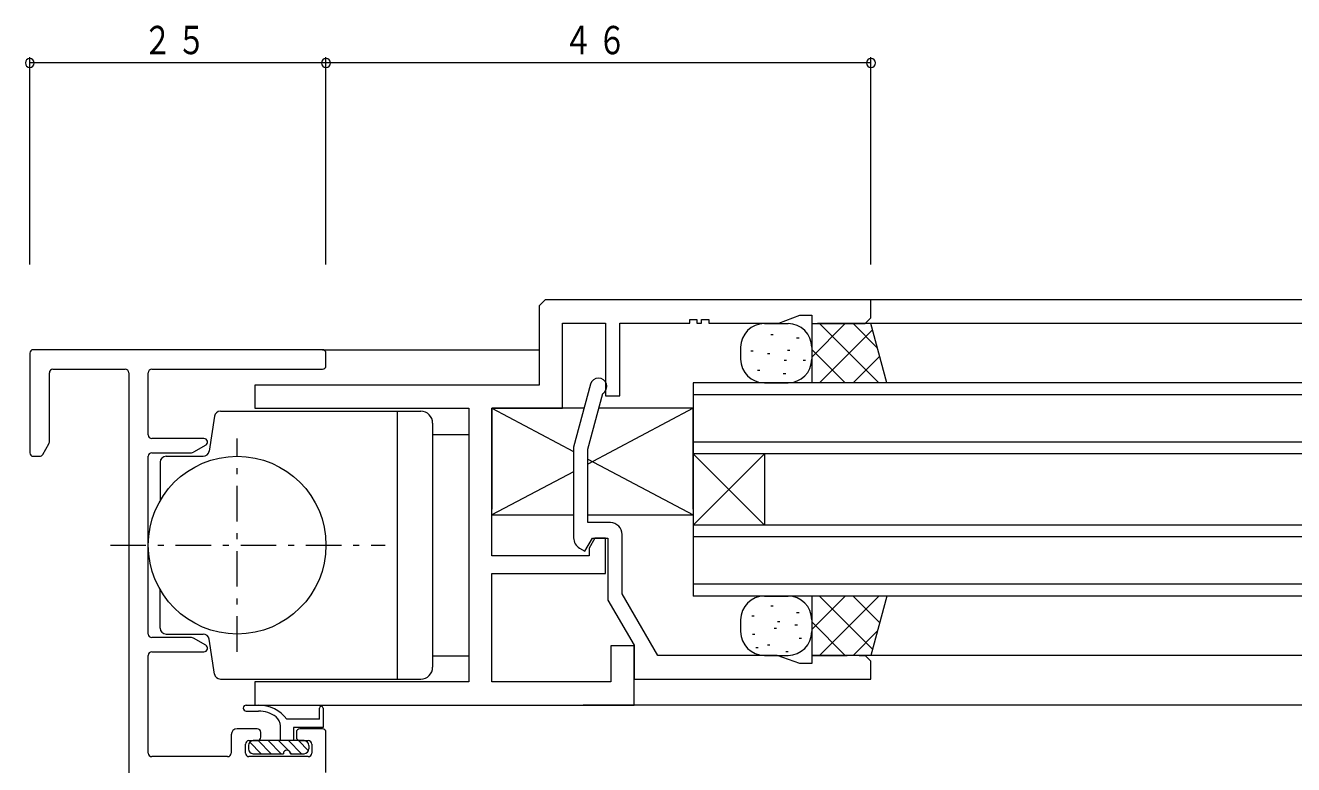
# Model space of a CAD drawing. Units: millimetres on the paper. Extents: x -397 to 397, y -282 to 282.
# Drawn here: x -113.3 to -6.2, y -138.2 to -75.8 of the extents above; entities that cross this region are included whole.
import ezdxf

# ---------------------------------------------------------------- set-up
doc = ezdxf.new("R2010")
doc.units = ezdxf.units.MM
doc.linetypes.add('USER3', pattern=[5.5, 3, -1, 0.5, -1])
for name, color, linetype, lineweight in [('0-3_YKK_11', 7, 'Continuous', 18), ('0-4_YKK_12', 2, 'Continuous', 18), ('0-6_YKK_13', 4, 'Continuous', 18), ('0-7_YKK_D', 6, 'Continuous', 18)]:
    doc.layers.add(name, color=color, linetype=linetype, lineweight=lineweight)
doc.styles.add('ＭＳ ゴシック', font='')
doc.styles.get('ＭＳ ゴシック').set_extended_font_data('MS Gothic')

msp = doc.modelspace()

# ---------------------------------------------------------------- linework, layer by layer
at = {"layer": '0-3_YKK_11'}
for p, q in [((-69.408, -99), (-69.908, -99.5)), ((-69.908, -99.5), (-69.908, -106.2)), ((-41.908, -99), (-69.408, -99)), ((-41.908, -100.5), (-41.908, -99)), ((-49.693, -100.95), (-47.907, -100.3)), ((-47.907, -100.3), (-46.908, -100.3)), ((-46.908, -100.3), (-46.908, -101)), ((-42.408, -101), (-41.908, -100.5)), ((-67.958, -100.95), (-64.308, -100.95)), ((-67.958, -108.15), (-67.958, -100.95)), ((-64.308, -100.95), (-64.308, -107.1)), ((-63.108, -100.95), (-57.208, -100.95)), ((-63.108, -107.1), (-63.108, -100.95)), ((-57.208, -100.65), (-56.608, -100.65)), ((-57.208, -100.95), (-57.208, -100.65)), ((-56.608, -100.65), (-56.608, -100.95)), ((-56.608, -100.95), (-56.208, -100.95)), ((-56.208, -100.65), (-55.608, -100.65)), ((-56.208, -100.95), (-56.208, -100.65)), ((-55.608, -100.65), (-55.608, -100.95)), ((-55.608, -100.95), (-49.693, -100.95)), ((-46.908, -101), (-42.408, -101)), ((-112.908, -103.5), (-112.908, -111.9)), ((-88.208, -103.2), (-112.608, -103.2)), ((-87.908, -104.55), (-87.908, -103.5)), ((-110.958, -104.85), (-104.858, -104.85)), ((-102.608, -104.85), (-88.208, -104.85)), ((-111.258, -110.994), (-111.258, -105.15)), ((-104.558, -105.15), (-104.558, -171.25)), ((-102.908, -110.4), (-102.908, -105.15)), ((-69.908, -106.2), (-93.908, -106.2)), ((-93.908, -106.2), (-93.908, -108.15)), ((-65.584, -106.119), (-67.008, -111.433)), ((-65.808, -111.591), (-64.552, -106.903)), ((-64.308, -107.1), (-63.108, -107.1)), ((-93.908, -108.15), (-75.858, -108.15)), ((-75.858, -108.15), (-75.858, -131.25)), ((-73.908, -108.15), (-67.958, -108.15)), ((-73.908, -120.6), (-73.908, -108.15)), ((-111.822, -112.05), (-111.298, -111.144)), ((-98.208, -110.7), (-102.608, -110.7)), ((-98.058, -111.26), (-99.097, -111.86)), ((-112.608, -112.2), (-112.081, -112.2)), ((-102.908, -127.2), (-102.908, -112.2)), ((-102.608, -111.9), (-99.247, -111.9)), ((-67.008, -111.433), (-67.008, -119.079)), ((-65.808, -117.8), (-65.808, -111.591)), ((-63.908, -117.8), (-65.808, -117.8)), ((-62.908, -123.809), (-62.908, -118.8)), ((-66.049, -120.21), (-65.408, -119.1)), ((-65.208, -119.1), (-65.708, -119.965)), ((-65.408, -119.1), (-64.108, -119.1)), ((-64.308, -119.1), (-65.208, -119.1)), ((-64.308, -122.1), (-64.308, -119.1)), ((-64.108, -119.1), (-64.108, -124.33)), ((-65.708, -120.6), (-73.908, -120.6)), ((-66.508, -119.945), (-66.049, -120.21)), ((-65.708, -119.965), (-65.708, -120.6)), ((-73.908, -122.1), (-64.308, -122.1)), ((-73.908, -131.25), (-73.908, -122.1)), ((-59.911, -129), (-62.908, -123.809)), ((-64.108, -124.33), (-61.908, -128.141)), ((-99.247, -127.5), (-102.608, -127.5)), ((-98.058, -128.14), (-99.097, -127.54)), ((-63.858, -128.2), (-63.858, -131.25)), ((-61.908, -128.2), (-63.858, -128.2)), ((-61.908, -128.141), (-61.908, -131)), ((-61.908, -133.2), (-61.908, -128.2)), ((-102.908, -137.25), (-102.908, -129)), ((-102.608, -128.7), (-98.208, -128.7)), ((-49.83, -129), (-59.911, -129)), ((-47.907, -129.7), (-49.83, -129)), ((-46.908, -129), (-46.908, -129.7)), ((-42.408, -129), (-46.908, -129)), ((-41.908, -129.5), (-42.408, -129)), ((-41.908, -131), (-41.908, -129.5)), ((-46.908, -129.7), (-47.907, -129.7)), ((-93.908, -131.25), (-93.908, -133.2)), ((-75.858, -131.25), (-93.908, -131.25)), ((-63.858, -131.25), (-73.908, -131.25)), ((-61.908, -131), (-41.908, -131)), ((-93.908, -133.2), (-61.908, -133.2)), ((-95.908, -135.7), (-95.908, -137.25)), ((-93.708, -135.2), (-95.408, -135.2)), ((-93.408, -135.9), (-93.408, -135.5)), ((-90.408, -135.5), (-90.408, -135.9)), ((-88.208, -135.2), (-90.108, -135.2)), ((-87.908, -138.9), (-87.908, -135.5)), ((-94.708, -137.25), (-94.708, -136.5)), ((-94.408, -136.2), (-93.708, -136.2)), ((-90.108, -136.2), (-89.408, -136.2)), ((-89.108, -136.5), (-89.108, -137.25)), ((-96.208, -137.55), (-102.608, -137.55)), ((-89.408, -137.55), (-94.408, -137.55))]:
    msp.add_line(p, q, dxfattribs=at)
for centre, radius, start, end in [((-112.608, -103.5), 0.3, 90, 180), ((-88.208, -103.5), 0.3, 0, 90), ((-110.958, -105.15), 0.3, 90, 180), ((-104.858, -105.15), 0.3, 0, 90), ((-102.608, -105.15), 0.3, 90, 180), ((-88.208, -104.55), 0.3, 270, 0), ((-64.908, -106.3), 0.7, 300.58469, 165), ((-111.558, -110.994), 0.3, 330, 360), ((-102.608, -110.4), 0.3, 180, 270), ((-98.208, -111), 0.3, 300, 90), ((-112.608, -111.9), 0.3, 180, 270), ((-112.081, -111.9), 0.3, 270, 330), ((-102.608, -112.2), 0.3, 90, 180), ((-99.247, -111.6), 0.3, 270, 300), ((-63.908, -118.8), 1, 0, 90), ((-66.008, -119.079), 1, 180, 240), ((-102.608, -127.2), 0.3, 180, 270), ((-99.247, -127.8), 0.3, 60, 90), ((-98.208, -128.4), 0.3, 270, 60), ((-102.608, -129), 0.3, 90, 180), ((-95.408, -135.7), 0.5, 90, 180), ((-93.708, -135.5), 0.3, 0, 90), ((-93.708, -135.9), 0.3, 270, 0), ((-90.108, -135.5), 0.3, 90, 180), ((-90.108, -135.9), 0.3, 180, 270), ((-88.208, -135.5), 0.3, 0, 90), ((-94.408, -136.5), 0.3, 90, 180), ((-89.408, -136.5), 0.3, 0, 90), ((-102.608, -137.25), 0.3, 180, 270), ((-96.208, -137.25), 0.3, 270, 0), ((-94.408, -137.25), 0.3, 180, 270), ((-89.408, -137.25), 0.3, 270, 0)]:
    msp.add_arc(centre, radius, start, end, dxfattribs=at)
at = {"layer": '0-4_YKK_12'}
for p, q in [((105.092, -99), (-46.208, -99)), ((105.092, -101), (-46.408, -101)), ((-88.208, -103.2), (-69.908, -103.2)), ((-56.908, -106), (-56.908, -124)), ((105.092, -106), (-56.908, -106)), ((105.092, -107), (-56.908, -107)), ((105.092, -111), (-56.908, -111)), ((-56.908, -118), (-50.908, -112)), ((-56.908, -112), (-50.908, -118)), ((105.092, -112), (-56.908, -112)), ((-50.908, -112), (-50.908, -118)), ((105.092, -118), (-56.908, -118)), ((105.092, -119), (-56.908, -119)), ((105.092, -123), (-56.908, -123)), ((105.092, -124), (-56.908, -124)), ((105.092, -129), (-46.408, -129)), ((105.092, -133.2), (-66.208, -133.2))]:
    msp.add_line(p, q, dxfattribs=at)
at = {"layer": '0-6_YKK_13'}
for p, q in [((-50.908, -101), (-48.908, -101)), ((-46.908, -101), (-46.908, -106)), ((-44.08, -101), (-46.908, -103.828)), ((-46.251, -101), (-41.251, -106)), ((-41.769, -101.518), (-46.251, -106)), ((-43.423, -101), (-41.354, -103.069)), ((-40.568, -106), (-41.908, -101)), ((-50.361, -101.906), (-50.161, -101.906)), ((-48.183, -102.187), (-47.983, -102.187)), ((-52.908, -103), (-52.908, -104)), ((-52.048, -103.311), (-51.848, -103.311)), ((-50.642, -103.522), (-50.442, -103.522)), ((-48.956, -103.241), (-48.756, -103.241)), ((-46.908, -103), (-46.908, -104)), ((-46.908, -103.172), (-44.08, -106)), ((-41.172, -103.749), (-43.423, -106)), ((-49.237, -104.084), (-49.037, -104.084)), ((-47.621, -104.084), (-47.421, -104.084)), ((-51.486, -104.928), (-51.286, -104.928)), ((-49.307, -105.209), (-49.107, -105.209)), ((-50.908, -106), (-48.908, -106)), ((-40.574, -105.98), (-40.594, -106)), ((-97.318, -108.823), (-97.78, -111.777)), ((-96.824, -108.4), (-79.908, -108.4)), ((-81.908, -108.4), (-81.908, -131)), ((-73.908, -108.15), (-73.908, -116.65)), ((-56.908, -108.15), (-65.808, -112.862)), ((-56.908, -108.15), (-64.886, -108.15)), ((-56.908, -116.65), (-56.908, -108.15)), ((-78.908, -109.4), (-78.908, -130)), ((-78.908, -110.35), (-75.858, -110.35)), ((-101.408, -112.2), (-98.274, -112.2)), ((-101.908, -112.7), (-101.908, -115.958)), ((-65.808, -112.438), (-56.908, -117.15)), ((-65.808, -117.15), (-56.908, -117.15)), ((-101.908, -126.7), (-101.908, -123.442)), ((-50.908, -124), (-48.908, -124)), ((-46.908, -124), (-46.908, -129)), ((-44.08, -124), (-46.908, -126.828)), ((-46.251, -124), (-41.769, -128.482)), ((-41.251, -124), (-46.251, -129)), ((-43.423, -124), (-41.172, -126.251)), ((-40.568, -124), (-41.908, -129)), ((-40.594, -124), (-40.574, -124.021)), ((-50.361, -124.815), (-50.161, -124.815)), ((-52.908, -126), (-52.908, -127)), ((-51.977, -125.658), (-51.777, -125.658)), ((-49.799, -126.15), (-49.599, -126.15)), ((-48.183, -125.377), (-47.983, -125.377)), ((-46.908, -126), (-46.908, -127)), ((-46.908, -126.172), (-44.08, -129)), ((-101.408, -127.2), (-98.274, -127.2)), ((-51.907, -127.204), (-51.707, -127.204)), ((-50.08, -126.712), (-49.88, -126.712)), ((-48.323, -126.431), (-48.123, -126.431)), ((-41.354, -126.931), (-43.423, -129)), ((-97.318, -130.577), (-97.78, -127.623)), ((-51.626, -128.328), (-51.426, -128.328)), ((-50.642, -128.117), (-50.442, -128.117)), ((-47.972, -127.555), (-47.772, -127.555)), ((-78.908, -129.05), (-75.858, -129.05)), ((-50.908, -129), (-48.908, -129)), ((-49.096, -128.68), (-48.896, -128.68)), ((-96.824, -131), (-79.908, -131)), ((-94.644, -133.2), (-93.605, -133.2)), ((-94.644, -133.7), (-93.605, -133.7)), ((-88.458, -134.4), (-88.458, -133.45)), ((-88.158, -133.45), (-88.158, -135.1)), ((-88.458, -134.4), (-91.205, -134.4)), ((-91.758, -136.2), (-91.758, -134.958)), ((-90.658, -135.1), (-90.658, -136.2)), ((-88.158, -135.1), (-90.658, -135.1)), ((-94.458, -136.6), (-94.458, -136.9)), ((-94.349, -136.326), (-93.375, -137.3)), ((-90.658, -136.2), (-94.058, -136.2)), ((-93.627, -136.2), (-92.527, -137.3)), ((-92.778, -136.2), (-91.678, -137.3)), ((-91.93, -136.2), (-91.115, -137.015)), ((-91.081, -136.2), (-89.981, -137.3)), ((-89.758, -136.2), (-90.658, -136.2)), ((-90.233, -136.2), (-89.386, -137.047)), ((-89.358, -136.6), (-89.358, -136.9)), ((-94.058, -137.3), (-91.508, -137.3)), ((-90.923, -137.207), (-90.83, -137.3)), ((-90.908, -137.3), (-89.758, -137.3))]:
    msp.add_line(p, q, dxfattribs=at)
at = {"layer": '0-6_YKK_13', "linetype": 'USER3'}
for p, q in [((-41.908, -101), (-46.908, -101)), ((-95.408, -128.7), (-95.408, -110.7)), ((-106.102, -119.7), (-82.908, -119.7)), ((-46.908, -129), (-41.908, -129))]:
    msp.add_line(p, q, dxfattribs=at)
at = {"layer": '0-6_YKK_13'}
for points in [[(-66.128, -108.15), (-73.908, -108.15), (-67.008, -111.803)], [(-67.008, -113.497), (-73.908, -117.15), (-67.008, -117.15)]]:
    msp.add_lwpolyline(points, dxfattribs=at)
msp.add_circle((-95.408, -119.7), 7.5, dxfattribs=at)
for centre, radius, start, end in [((-50.908, -103), 2, 90, 180), ((-48.908, -103), 2, 0, 90), ((-50.908, -104), 2, 180, 270), ((-48.908, -104), 2, 270, 0), ((-96.824, -108.9), 0.5, 90, 171.11934), ((-79.908, -109.4), 1, 0, 90), ((-101.408, -112.7), 0.5, 90, 180), ((-98.274, -111.7), 0.5, 270, 351.11934), ((-50.908, -126), 2, 90, 180), ((-48.908, -126), 2, 0, 90), ((-101.408, -126.7), 0.5, 180, 270), ((-98.274, -127.7), 0.5, 8.88066, 90), ((-50.908, -127), 2, 180, 270), ((-48.908, -127), 2, 270, 0), ((-96.824, -130.5), 0.5, 188.88066, 270), ((-79.908, -130), 1, 270, 0), ((-94.644, -133.45), 0.25, 90, 270), ((-93.605, -136.2), 3, 36.8699, 90), ((-93.605, -136.2), 2.5, 53.36666, 90), ((-88.308, -133.45), 0.15, 0, 180), ((-92.758, -134.958), 1, 0, 49.81334), ((-94.058, -136.6), 0.4, 90, 180), ((-94.058, -136.9), 0.4, 180, 270), ((-91.208, -137.3), 0.3, 0, 180), ((-89.758, -136.6), 0.4, 0, 90), ((-89.758, -136.9), 0.4, 270, 0)]:
    msp.add_arc(centre, radius, start, end, dxfattribs=at)
at = {"layer": '0-7_YKK_D'}
for p, q in [((-112.908, -96), (-112.908, -78.5)), ((-87.908, -79), (-112.908, -79)), ((-87.908, -96), (-87.908, -78.5)), ((-41.908, -79), (-87.908, -79)), ((-41.908, -96), (-41.908, -78.5))]:
    msp.add_line(p, q, dxfattribs=at)
for centre, start, end in [((-112.908, -79), 0, 180), ((-112.908, -79), 180, 0), ((-87.908, -79), 0, 180), ((-87.908, -79), 0, 180), ((-87.908, -79), 180, 0), ((-87.908, -79), 180, 0), ((-41.908, -79), 0, 180), ((-41.908, -79), 180, 0)]:
    msp.add_arc(centre, 0.375, start, end, dxfattribs=at)

# ---------------------------------------------------------------- texts
at = {"layer": '0-7_YKK_D', "color": 7, "char_height": 2.39, "attachment_point": 7, "style": 'ＭＳ ゴシック'}
for s, insert in [('\\T1.17;\\W0.75;２５', (-103.353, -78.3)), ('\\T1.17;\\W0.75;４６', (-67.853, -78.3))]:
    msp.add_mtext(s, dxfattribs=dict(at, insert=insert))

doc.saveas('drawing.dxf')
